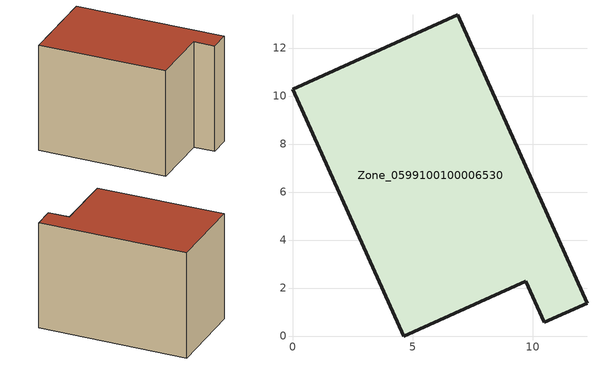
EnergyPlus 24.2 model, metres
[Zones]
Zone_0599100100006530
 floor ground (C_G): 0,10.29 6.89,13.38 12.27,1.37 10.49,0.57 9.72,2.28 4.63,0 z0
 wall outside (C_F): 6.89,13.38 0,10.29 4.63,0 9.72,2.28 10.49,0.57 12.27,1.37 6.89,13.38 z0:9.62
 roof outside (C_R): 12.27,1.37 6.89,13.38 0,10.29 4.63,0 9.72,2.28 10.49,0.57 z9.62
[BUILDING]
Pand.0599100100006530: North Axis=0; Terrain=City; Loads Convergence Tolerance Value=0.04; Temperature Convergence Tolerance Value=0.4; Solar Distribution=FullExterior; Maximum Number of Warmup Days=25; Minimum Number of Warmup Days=1
[Site:Location]
Rotterdam.The.Hague.AP_ZH_NLD Design_Conditions: Latitude=51.96; Longitude=4.45; Time Zone=1; Elevation=-4.5
[SITE:GROUNDTEMPERATURE:BUILDINGSURFACE]
18, 18, 18, 18, 18, 18, 18, 18, 18, 18, 18, 18
[MATERIAL] Thermal Absorptance=0.9; Solar Absorptance=0.7; Visible Absorptance=0.7
Name | Roughness | Thickness | Conductivity | Density | Specific Heat
G.TC.2015-2018 | MediumSmooth | 0.15 | 0.0428571 | 540 | 1210
F.TC.2015-2018 | Rough | 0.3 | 0.0666667 | 1920 | 840
R.TC.2015-2018 | MediumRough | 0.2 | 0.0333333 | 1500 | 1000
[CONSTRUCTION]
C_G: G.TC.2015-2018
C_F: F.TC.2015-2018
C_R: R.TC.2015-2018
[ZONE]
Zone_0599100100006530: Type=1; Multiplier=1; Ceiling Height=Autocalculate; Volume=Autocalculate; Floor Area=autocalculate; Part of Total Floor Area=Yes
[ZONEINFILTRATION:DESIGNFLOWRATE]
Infil_Zone_0599100100006530: Zone or ZoneList or Space or SpaceList=Zone_0599100100006530; Schedule=AlwaysOn; Design Flow Rate Calculation Method=Flow/Area; Flow Rate per Floor Area=0.0015; Constant Term Coefficient=1; Temperature Term Coefficient=0; Velocity Term Coefficient=0; Velocity Squared Term Coefficient=0
[HVACTEMPLATE:ZONE:IDEALLOADSAIRSYSTEM]
Zone_0599100100006530: Maximum Heating Supply Air Temperature=50; Minimum Cooling Supply Air Temperature=13; Maximum Heating Supply Air Humidity Ratio=0.0156; Minimum Cooling Supply Air Humidity Ratio=0.0077; Heating Limit=NoLimit; Cooling Limit=NoLimit; Dehumidification Control Type=ConstantSensibleHeatRatio; Cooling Sensible Heat Ratio=0.7; Dehumidification Setpoint=60; Humidification Control Type=None; Humidification Setpoint=30; Outdoor Air Method=None; Outdoor Air Flow Rate per Person=0.00944; Outdoor Air Flow Rate per Zone Floor Area=0; Outdoor Air Flow Rate per Zone=0; Demand Controlled Ventilation Type=None; Outdoor Air Economizer Type=NoEconomizer; Heat Recovery Type=None; Sensible Heat Recovery Effectiveness=0.7; Latent Heat Recovery Effectiveness=0.65
[ZONECONTROL:THERMOSTAT]
ThermostatControl_Zone_0599100100006530: Zone or ZoneList=Zone_0599100100006530; Control Type Schedule=DualSetpointControlType; Control 1=Thermostat_Zone_0599100100006530; Temperature Difference Between Cutout And Setpoint=0
[THERMOSTATSETPOINT:DUALSETPOINT]
Thermostat_Zone_0599100100006530: Heating Setpoint Temperature Schedule=HeatingSetpoint_Zone_0599100100006530; Cooling Setpoint Temperature Schedule=CoolingSetpoint_Zone_0599100100006530
[SCHEDULE:COMPACT]
HeatingSetpoint_Zone_0599100100006530: Through: 12/31, For: AllDays, Until: 24:00, 21
CoolingSetpoint_Zone_0599100100006530: Through: 12/31, For: AllDays, Until: 24:00, 24
DualSetpointControlType: Through: 12/31, For: AllDays, Until: 24:00, 4
AlwaysOn: Through: 12/31, For: AllDays, Until: 24:00, 1
